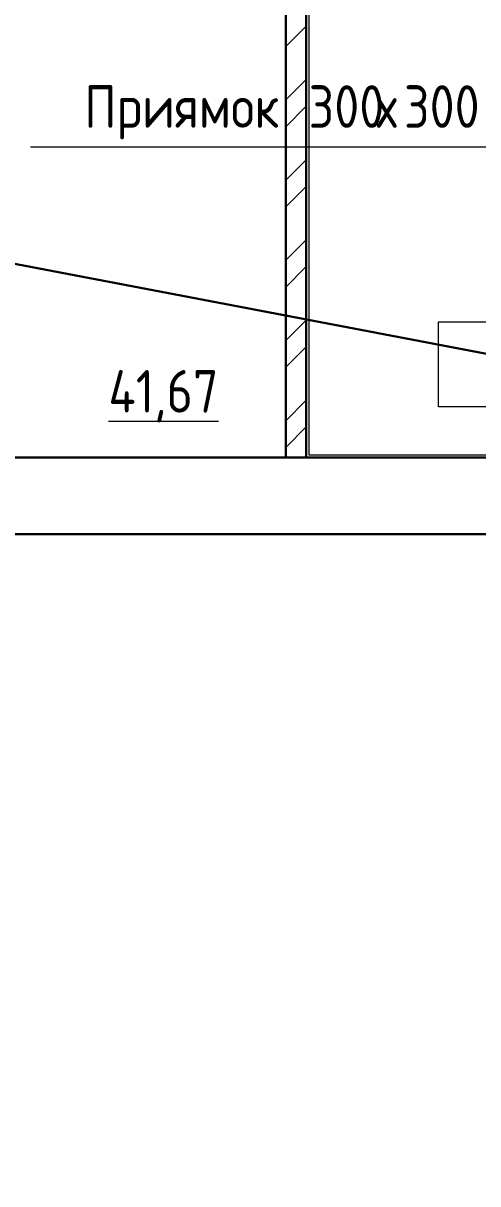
# Model space of a CAD drawing. Header units: millimetres. Extents: x -695119 to 412940, y -249585 to 622758.
# Drawn here: x -102534 to -99859, y -32210 to -25385 of the extents above; entities that cross this region are included whole.
import ezdxf

# ---------------------------------------------------------------- set-up
doc = ezdxf.new("R2010")
doc.units = ezdxf.units.MM
doc.linetypes.add('ADSK_Линия сетки', pattern=[25, 20, -2.5, 0, -2.5])
for name, color, linetype, lineweight in [('_Схема', 5, 'Continuous', 30), ('Аннотация', 252, 'Continuous', 18), ('Марки помещений', 8, 'Continuous', 20), ('Оси', 252, 'Continuous', 9), ('Стены наружные', 252, 'Continuous', 18)]:
    doc.layers.add(name, color=color, linetype=linetype, lineweight=lineweight)
doc.styles.add('GOST Common_2', font='', dxfattribs={"width": 0.9, "height": 250})
doc.styles.get('GOST Common_2').set_extended_font_data('GOST type B')

# ---------------------------------------------------------------- blocks, each defined once
blk = doc.blocks.new('подвал')
at = {"layer": 'Аннотация', "color": 251, "lineweight": 20, "true_color": 0x636466}
for p, q in [((-177140.5, -108437.3), (-173140.5, -108437.3)), ((-174740, -109966), (-174740, -109466)), ((-174740, -109466), (-173440, -109466)), ((-173440, -109966), (-174740, -109966))]:
    blk.add_line(p, q, dxfattribs=at)
at = {"layer": 'Оси', "color": 251, "linetype": 'ADSK_Линия сетки', "ltscale": 100, "true_color": 0x636466}
blk.add_line((-163226.1, -110264.1), (-233369.8, -110264.1), dxfattribs=at)
at = {"layer": 'Стены наружные', "color": 251, "lineweight": 30, "true_color": 0x636466}
for p, q in [((-175519, -110264.1), (-175519, -107174.1)), ((-175639, -107294.1), (-175639, -110264.1)), ((-173679, -110264.1), (-189669, -110264.1)), ((-173679, -110714.1), (-189609, -110714.1))]:
    blk.add_line(p, q, dxfattribs=at)
at = {"layer": 'Стены наружные', "color": 251, "true_color": 0x636466}
for p, q in [((-175504, -107159.1), (-175504, -110249.1)), ((-175504, -110249.1), (-173679, -110249.1))]:
    blk.add_line(p, q, dxfattribs=at)
at = {"layer": 'Стены наружные', "color": 251, "linetype": 'Continuous', "lineweight": 9, "true_color": 0x636466}
for p, q in [((-175639, -107847.5), (-175519, -107727.5)), ((-175639, -108161.8), (-175519, -108041.8)), ((-175639, -108319), (-175519, -108199)), ((-175639, -108633.3), (-175519, -108513.3)), ((-175639, -108790.5), (-175519, -108670.5)), ((-175639, -109104.8), (-175519, -108984.8)), ((-175639, -109261.9), (-175519, -109141.9)), ((-175639, -109576.2), (-175519, -109456.2)), ((-175639, -109733.4), (-175519, -109613.4)), ((-175639, -110047.7), (-175519, -109927.7)), ((-175639, -110204.8), (-175519, -110084.8))]:
    blk.add_line(p, q, dxfattribs=at)
at = {"layer": 'Аннотация', "color": 251, "true_color": 0x636466, "style": 'GOST Common_2', "width": 0.9}
for s, p in [('Приямок', (-176824.8, -108325.6)), (' 300', (-175641.5, -108325.6)), ('300', (-174943.6, -108325.6)), ('х', (-175104.4, -108325.6))]:
    blk.add_text(s, height=250, dxfattribs=at).set_placement(p)
at = {"layer": 'Марки помещений', "color": 251, "true_color": 0x636466, "style": 'GOST Common_2', "width": 0.9}
blk.add_text('%%U41,67', height=250, dxfattribs=at).set_placement((-176683, -110000.1))

msp = doc.modelspace()

# ---------------------------------------------------------------- linework, layer by layer
at = {"layer": '_Схема', "color": 5}
msp.add_line((258216.67, -95568.6), (-161934.199, -15488.828), dxfattribs=at)

# ---------------------------------------------------------------- block references
msp.add_blockref('подвал', (74650.568, 82325.3))

doc.saveas('drawing.dxf')
